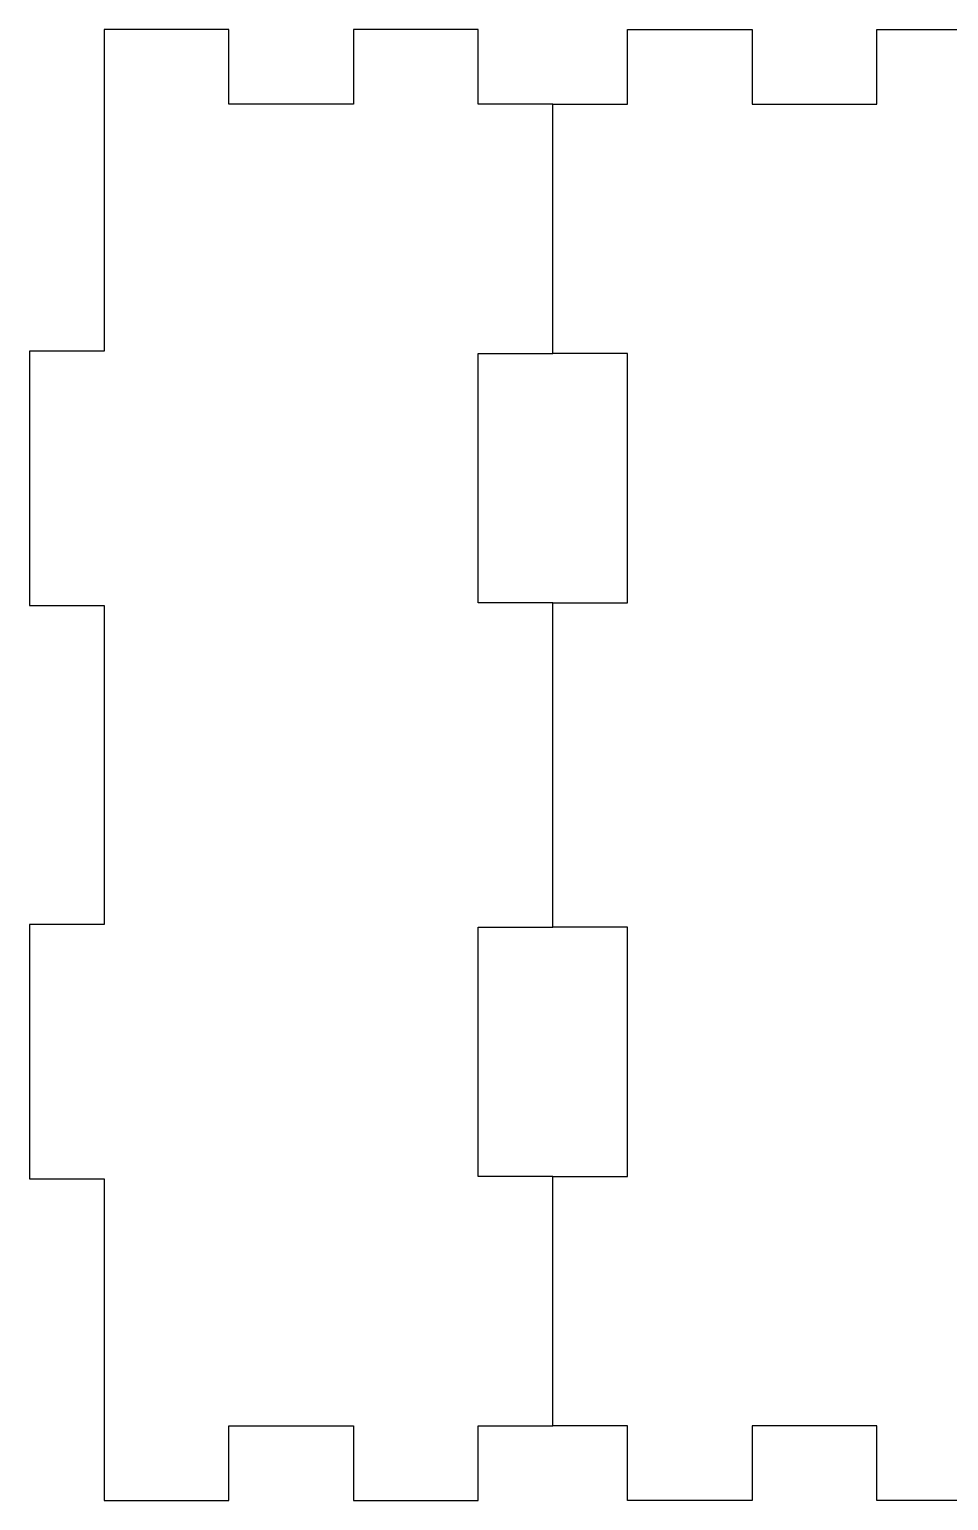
# Model space of a CAD drawing. Extents: x -11 to 868, y -1407 to -16.
# Drawn here: x 610.6 to 647.4, y -111.9 to -52.9 of the extents above; entities that cross this region are included whole.
import ezdxf

# ---------------------------------------------------------------- set-up
doc = ezdxf.new("R2010")
doc.units = 0
doc.layers.add('LAYER_1', color=7, linetype='CONTINUOUS')

msp = doc.modelspace()

# ---------------------------------------------------------------- linework, layer by layer
at = {"layer": 'LAYER_1'}
for points in [[(631.57, -75.906), (628.57, -75.906), (628.57, -65.906), (631.57, -65.906)], [(631.57, -98.906), (628.57, -98.906), (628.57, -88.906), (631.57, -88.906)]]:
    msp.add_lwpolyline(points, dxfattribs=at)
for points, knots in [([(631.57, -55.906), (631.57, -55.906), (628.57, -55.906), (628.57, -55.906), (628.57, -55.906), (628.57, -52.906), (628.57, -52.906), (628.57, -52.906), (623.57, -52.906), (623.57, -52.906), (623.57, -52.906), (623.57, -55.906), (623.57, -55.906), (623.57, -55.906), (618.57, -55.906), (618.57, -55.906), (618.57, -55.906), (618.57, -52.906), (618.57, -52.906), (618.57, -52.906), (613.57, -52.906), (613.57, -52.906), (613.57, -52.906), (613.57, -55.906), (613.57, -55.906), (613.569, -55.906), (613.569, -65.806), (613.569, -65.806), (613.569, -65.806), (610.569, -65.806), (610.569, -65.806), (610.569, -65.806), (610.569, -76.006), (610.569, -76.006), (610.569, -76.006), (613.569, -76.006), (613.569, -76.006), (613.569, -76.006), (613.569, -88.806), (613.569, -88.806), (613.569, -88.806), (610.569, -88.806), (610.569, -88.806), (610.569, -88.806), (610.569, -99.006), (610.569, -99.006), (610.569, -99.006), (613.569, -99.006), (613.569, -99.006), (613.569, -99.006), (613.569, -108.907), (613.569, -108.907), (613.57, -108.906), (613.57, -111.906), (613.57, -111.906), (613.57, -111.906), (618.57, -111.906), (618.57, -111.906), (618.57, -111.906), (618.57, -108.906), (618.57, -108.906), (618.57, -108.906), (623.57, -108.906), (623.57, -108.906), (623.57, -108.906), (623.57, -111.906), (623.57, -111.906), (623.57, -111.906), (628.57, -111.906), (628.57, -111.906), (628.57, -111.906), (628.57, -108.906), (628.57, -108.906), (628.57, -108.906), (631.57, -108.906), (631.57, -108.906)], [0, 0, 0, 0, 1, 1, 1, 2, 2, 2, 3, 3, 3, 4, 4, 4, 5, 5, 5, 6, 6, 6, 7, 7, 7, 8, 8, 8, 9, 9, 9, 10, 10, 10, 11, 11, 11, 12, 12, 12, 13, 13, 13, 14, 14, 14, 15, 15, 15, 16, 16, 16, 17, 17, 17, 18, 18, 18, 19, 19, 19, 20, 20, 20, 21, 21, 21, 22, 22, 22, 23, 23, 23, 24, 24, 24, 25, 25, 25, 25]), ([(639.57, -111.906), (639.57, -111.906), (639.57, -108.906), (639.57, -108.906), (639.57, -108.906), (644.57, -108.906), (644.57, -108.906), (644.57, -108.906), (644.57, -111.906), (644.57, -111.906), (644.57, -111.906), (649.57, -111.906), (649.57, -111.906), (649.57, -111.906), (649.57, -108.906), (649.57, -108.906), (649.57, -108.906), (649.57, -99.006), (649.57, -99.006), (649.57, -99.006), (652.57, -99.006), (652.57, -99.006), (652.57, -99.006), (652.57, -88.806), (652.57, -88.806), (652.57, -88.806), (649.57, -88.806), (649.57, -88.806), (649.57, -88.806), (649.57, -76.006), (649.57, -76.006), (649.57, -76.006), (652.57, -76.006), (652.57, -76.006), (652.57, -76.006), (652.57, -65.806), (652.57, -65.806), (652.57, -65.806), (649.57, -65.806), (649.57, -65.806), (649.57, -65.806), (649.57, -55.905), (649.57, -55.905), (649.57, -55.906), (649.57, -52.906), (649.57, -52.906), (649.57, -52.906), (644.57, -52.906), (644.57, -52.906), (644.57, -52.906), (644.57, -55.906), (644.57, -55.906), (644.57, -55.906), (639.57, -55.906), (639.57, -55.906), (639.57, -55.906), (639.57, -52.906), (639.57, -52.906), (639.57, -52.906), (634.57, -52.906), (634.57, -52.906), (634.57, -52.906), (634.57, -55.906), (634.57, -55.906), (634.57, -55.906), (631.57, -55.906), (631.57, -55.906), (631.57, -55.906), (631.57, -65.906), (631.57, -65.906), (631.57, -65.906), (634.57, -65.906), (634.57, -65.906), (634.57, -65.906), (634.57, -75.906), (634.57, -75.906), (634.57, -75.906), (631.57, -75.906), (631.57, -75.906), (631.57, -75.906), (631.57, -88.906), (631.57, -88.906), (631.57, -88.906), (634.57, -88.906), (634.57, -88.906), (634.57, -88.906), (634.57, -98.906), (634.57, -98.906), (634.57, -98.906), (631.57, -98.906), (631.57, -98.906), (631.57, -98.906), (631.57, -108.906), (631.57, -108.906), (631.57, -108.906), (634.57, -108.906), (634.57, -108.906), (634.57, -108.906), (634.57, -111.906), (634.57, -111.906), (634.57, -111.906), (639.57, -111.906), (639.57, -111.906)], [0, 0, 0, 0, 1, 1, 1, 2, 2, 2, 3, 3, 3, 4, 4, 4, 5, 5, 5, 6, 6, 6, 7, 7, 7, 8, 8, 8, 9, 9, 9, 10, 10, 10, 11, 11, 11, 12, 12, 12, 13, 13, 13, 14, 14, 14, 15, 15, 15, 16, 16, 16, 17, 17, 17, 18, 18, 18, 19, 19, 19, 20, 20, 20, 21, 21, 21, 22, 22, 22, 23, 23, 23, 24, 24, 24, 25, 25, 25, 26, 26, 26, 27, 27, 27, 28, 28, 28, 29, 29, 29, 30, 30, 30, 31, 31, 31, 32, 32, 32, 33, 33, 33, 34, 34, 34, 34])]:
    msp.add_open_spline(points, degree=3, knots=knots, dxfattribs=at)

doc.saveas('drawing.dxf')
